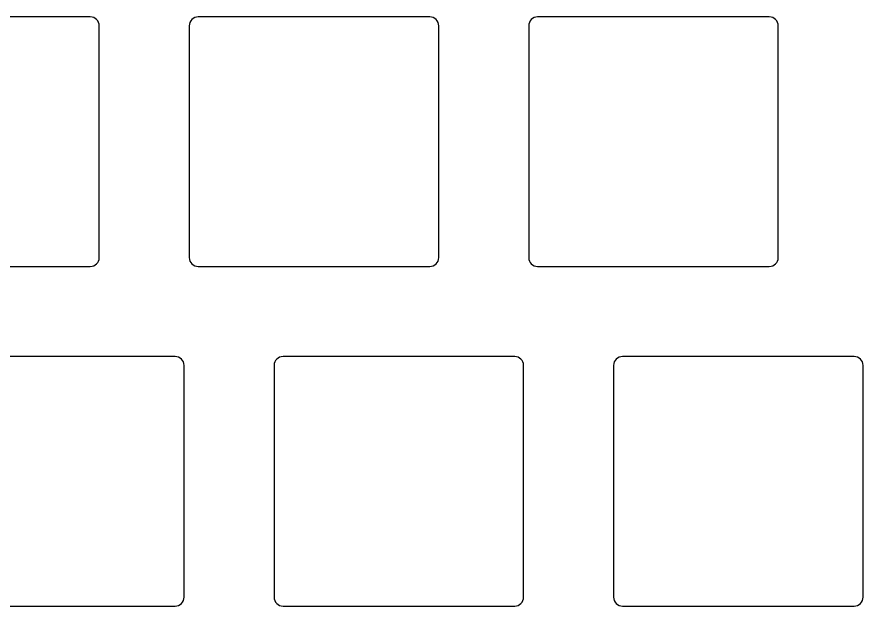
# Model space of a CAD drawing. Header units: millimetres. Extents: x 7 to 438, y -15 to 159.
# Drawn here: x 233.81 to 281.29, y 57.18 to 90.23 of the extents above; entities that cross this region are included whole.
import ezdxf

# ---------------------------------------------------------------- set-up
doc = ezdxf.new("R2010")
doc.units = ezdxf.units.MM
doc.header["$MEASUREMENT"] = 0
doc.layers.get('0').update_dxf_attribs({"linetype": 'CONTINUOUS'})

msp = doc.modelspace()

# ---------------------------------------------------------------- linework, layer by layer
for p, q in [((237.93029, 90.22806), (224.93029, 90.22806)), ((256.98029, 90.22806), (243.98029, 90.22806)), ((276.03029, 90.22806), (263.03029, 90.22806)), ((238.43029, 76.72806), (238.43029, 89.72806)), ((243.48029, 89.72806), (243.48029, 76.72806)), ((257.48029, 76.72806), (257.48029, 89.72806)), ((262.53029, 89.72806), (262.53029, 76.72806)), ((276.53029, 76.72806), (276.53029, 89.72806)), ((224.93029, 76.22806), (237.93029, 76.22806)), ((243.98029, 76.22806), (256.98029, 76.22806)), ((263.03029, 76.22806), (276.03029, 76.22806)), ((242.69279, 71.17806), (229.69279, 71.17806)), ((261.74279, 71.17806), (248.74279, 71.17806)), ((280.79279, 71.17806), (267.79279, 71.17806)), ((243.19279, 57.67806), (243.19279, 70.67806)), ((248.24279, 70.67806), (248.24279, 57.67806)), ((262.24279, 57.67806), (262.24279, 70.67806)), ((267.29279, 70.67806), (267.29279, 57.67806)), ((281.29279, 57.67806), (281.29279, 70.67806)), ((229.69279, 57.17806), (242.69279, 57.17806)), ((248.74279, 57.17806), (261.74279, 57.17806)), ((267.79279, 57.17806), (280.79279, 57.17806))]:
    msp.add_line(p, q)
for centre, start, end in [((237.93029, 89.72806), 0, 90), ((243.98029, 89.72806), 90, 180), ((256.98029, 89.72806), 0, 90), ((263.03029, 89.72806), 90, 180), ((276.03029, 89.72806), 0, 90), ((237.93029, 76.72806), 270, 0), ((243.98029, 76.72806), 180, 270), ((256.98029, 76.72806), 270, 0), ((263.03029, 76.72806), 180, 270), ((276.03029, 76.72806), 270, 0), ((242.69279, 70.67806), 0, 90), ((248.74279, 70.67806), 90, 180), ((261.74279, 70.67806), 0, 90), ((267.79279, 70.67806), 90, 180), ((280.79279, 70.67806), 0, 90), ((242.69279, 57.67806), 270, 0), ((248.74279, 57.67806), 180, 270), ((261.74279, 57.67806), 270, 0), ((267.79279, 57.67806), 180, 270), ((280.79279, 57.67806), 270, 0)]:
    msp.add_arc(centre, 0.5, start, end)

doc.saveas('drawing.dxf')
